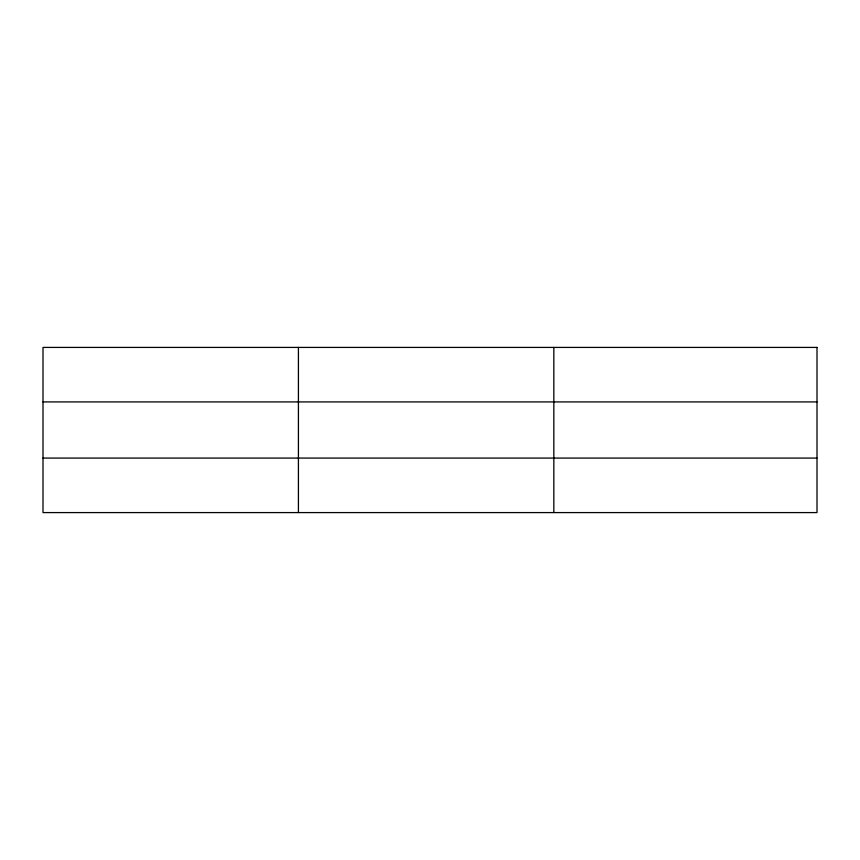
<?xml version="1.0" encoding="UTF-8"?>
<svg xmlns="http://www.w3.org/2000/svg" width="860" height="860" viewBox="0 0 860 860"><rect width="100%" height="100%" fill="white"/><g stroke="black" fill="none" stroke-linecap="round" stroke-linejoin="round"><path stroke-width="1.29" d="M298.42 347.418L298.42 512.582M553.84 347.418L553.84 512.582M43 401.921L817 401.921M43 458.079L817 458.079M817 347.418L817 512.582L43 512.582L43 347.418L817 347.418"/></g></svg>
